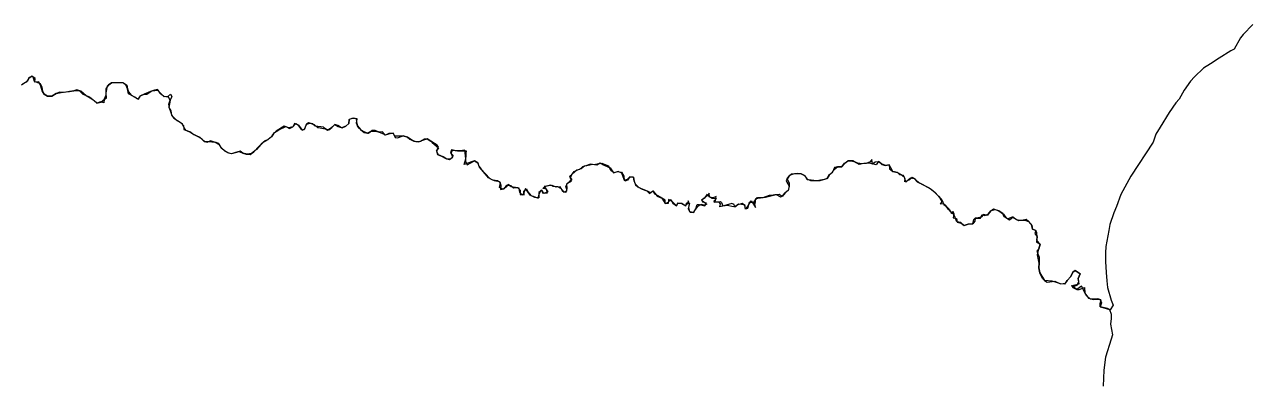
# Model space of a CAD drawing. Extents: x -74 to -34.8, y -33.8 to 5.3.
# Drawn here: x -41.56 to -40.882, y -21.34 to -21.144 of the extents above; entities that cross this region are included whole.
import ezdxf

# ---------------------------------------------------------------- set-up
doc = ezdxf.new("R2010")
doc.units = 0
doc.header["$LTSCALE"] = 2
doc.layers.add('UFEBRASIL', color=7, linetype='Continuous')

msp = doc.modelspace()

# ---------------------------------------------------------------- linework, layer by layer
at = {"layer": 'UFEBRASIL'}
for points in [[(-40.88087, -21.14386), (-40.88623, -21.14948), (-40.88768, -21.15116), (-40.89123, -21.15747), (-40.89309, -21.15841), (-40.89958, -21.16256), (-40.90426, -21.16556), (-40.90826, -21.16796), (-40.91311, -21.17276), (-40.9153, -21.17525), (-40.91883, -21.18021), (-40.92164, -21.18511), (-40.9234, -21.18715), (-40.92715, -21.19254), (-40.93216, -21.20071), (-40.93451, -21.20453), (-40.9361, -21.20903), (-40.94835, -21.22781), (-40.95381, -21.23799), (-40.95637, -21.24449), (-40.95778, -21.24806), (-40.95997, -21.25442), (-40.96061, -21.25791), (-40.96221, -21.26663), (-40.96232, -21.27012), (-40.96246, -21.27503), (-40.96197, -21.28114), (-40.9616, -21.28567), (-40.9613, -21.28942), (-40.95929, -21.29645), (-40.95813, -21.29904), (-40.95983, -21.30169), (-40.96128, -21.301), (-40.9654, -21.29996), (-40.9653, -21.29824), (-40.96475, -21.29626), (-40.96674, -21.29563), (-40.9706, -21.29573), (-40.97272, -21.29395), (-40.97382, -21.29217), (-40.97561, -21.28856), (-40.97823, -21.29046), (-40.98108, -21.28835), (-40.97922, -21.2879), (-40.97684, -21.28727), (-40.97745, -21.28429), (-40.97637, -21.28173), (-40.97916, -21.27998), (-40.98045, -21.28082), (-40.98161, -21.28321), (-40.98356, -21.28556), (-40.98495, -21.28748), (-40.9873, -21.28724), (-40.9884, -21.28697), (-40.99191, -21.28594), (-40.99601, -21.28552), (-40.99715, -21.28435), (-40.99865, -21.2812), (-40.99932, -21.27847), (-40.99907, -21.2759), (-40.99992, -21.2712), (-40.99914, -21.26788), (-40.9985, -21.26533), (-41.00036, -21.26338), (-41.00024, -21.26131), (-41.0003, -21.2592), (-41.00091, -21.25784), (-41.00282, -21.25706), (-41.00322, -21.25446), (-41.00491, -21.25283), (-41.00626, -21.25171), (-41.00797, -21.25205), (-41.01035, -21.25255), (-41.01181, -21.2517), (-41.01389, -21.25053), (-41.01644, -21.25136), (-41.01847, -21.25022), (-41.01911, -21.24836), (-41.02136, -21.24689), (-41.02312, -21.2464), (-41.02583, -21.24702), (-41.02789, -21.2496), (-41.02988, -21.24891), (-41.03109, -21.25052), (-41.0327, -21.2509), (-41.03439, -21.25095), (-41.03456, -21.25275), (-41.0358, -21.25407), (-41.03834, -21.25433), (-41.04045, -21.25507), (-41.04242, -21.2534), (-41.04458, -21.25306), (-41.04548, -21.25064), (-41.04631, -21.24904), (-41.04765, -21.24789), (-41.04918, -21.24617), (-41.0505, -21.24439), (-41.05191, -21.24308), (-41.05359, -21.24321), (-41.05272, -21.24172), (-41.05382, -21.23986), (-41.05574, -21.23764), (-41.0583, -21.23546), (-41.06015, -21.23428), (-41.06544, -21.23143), (-41.06735, -21.22967), (-41.06924, -21.22845), (-41.07076, -21.22982), (-41.07325, -21.23095), (-41.07312, -21.22928), (-41.07409, -21.22745), (-41.07605, -21.22697), (-41.07747, -21.22578), (-41.07991, -21.22511), (-41.08108, -21.22307), (-41.08191, -21.22155), (-41.08401, -21.22192), (-41.08627, -21.22087), (-41.08797, -21.21968), (-41.08919, -21.22147), (-41.09123, -21.22098), (-41.09149, -21.21861), (-41.09246, -21.21986), (-41.09474, -21.22075), (-41.09724, -21.22093), (-41.10017, -21.22035), (-41.10209, -21.21925), (-41.10461, -21.21927), (-41.10677, -21.22092), (-41.10812, -21.22253), (-41.1105, -21.22261), (-41.11218, -21.22289), (-41.11331, -21.22547), (-41.11509, -21.22728), (-41.11631, -21.22901), (-41.11796, -21.22965), (-41.12205, -21.2303), (-41.12503, -21.23001), (-41.12728, -21.22983), (-41.1285, -21.22755), (-41.13057, -21.22649), (-41.13276, -21.22625), (-41.13592, -21.2267), (-41.13748, -21.22798), (-41.13895, -21.23012), (-41.13853, -21.23114), (-41.13724, -21.23338), (-41.13777, -21.23572), (-41.13957, -21.23695), (-41.14117, -21.23905), (-41.14288, -21.23796), (-41.14522, -21.23813), (-41.14723, -21.23849), (-41.14843, -21.23844), (-41.1519, -21.23976), (-41.15597, -21.24039), (-41.15619, -21.24323), (-41.1572, -21.24259), (-41.15937, -21.24234), (-41.15976, -21.24365), (-41.16143, -21.24598), (-41.16166, -21.24418), (-41.1633, -21.24287), (-41.16566, -21.2436), (-41.16739, -21.24487), (-41.16764, -21.24335), (-41.16906, -21.24286), (-41.17334, -21.24416), (-41.17559, -21.24472), (-41.17527, -21.24308), (-41.17596, -21.24213), (-41.17882, -21.24212), (-41.17798, -21.2413), (-41.17761, -21.239), (-41.17939, -21.23968), (-41.18141, -21.23932), (-41.18156, -21.23713), (-41.18223, -21.23825), (-41.18377, -21.23964), (-41.18582, -21.24107), (-41.18453, -21.24197), (-41.18286, -21.2433), (-41.18421, -21.24379), (-41.18588, -21.24343), (-41.18795, -21.24461), (-41.18932, -21.2462), (-41.19016, -21.24813), (-41.19197, -21.24787), (-41.19298, -21.24584), (-41.19231, -21.2433), (-41.19312, -21.24133), (-41.19336, -21.24298), (-41.195, -21.24407), (-41.1966, -21.24289), (-41.19897, -21.24287), (-41.19958, -21.24416), (-41.202, -21.2418), (-41.20401, -21.24059), (-41.20413, -21.2428), (-41.20577, -21.24296), (-41.2059, -21.24097), (-41.20778, -21.23995), (-41.21119, -21.23784), (-41.21273, -21.23584), (-41.21371, -21.23706), (-41.21558, -21.23605), (-41.21748, -21.23538), (-41.22015, -21.23425), (-41.22215, -21.23235), (-41.22293, -21.23047), (-41.22332, -21.22829), (-41.22538, -21.22806), (-41.22668, -21.22993), (-41.22809, -21.23051), (-41.22902, -21.22819), (-41.22977, -21.22607), (-41.23185, -21.22512), (-41.23407, -21.22598), (-41.23586, -21.22463), (-41.23708, -21.22226), (-41.24072, -21.22068), (-41.24269, -21.22092), (-41.24508, -21.22144), (-41.24728, -21.22108), (-41.24916, -21.22191), (-41.25148, -21.22259), (-41.25321, -21.224), (-41.25463, -21.2245), (-41.25707, -21.2264), (-41.25866, -21.22804), (-41.25741, -21.22979), (-41.25851, -21.23061), (-41.26047, -21.23225), (-41.26013, -21.23459), (-41.26083, -21.23679), (-41.26235, -21.23619), (-41.26392, -21.23372), (-41.26604, -21.23377), (-41.26825, -21.23294), (-41.27039, -21.23317), (-41.27276, -21.23345), (-41.27183, -21.23481), (-41.27067, -21.2365), (-41.2729, -21.23743), (-41.27413, -21.23552), (-41.27564, -21.23687), (-41.27562, -21.2397), (-41.27786, -21.23955), (-41.28058, -21.23829), (-41.28179, -21.23642), (-41.28313, -21.2346), (-41.28377, -21.23644), (-41.28461, -21.23835), (-41.28621, -21.23672), (-41.28665, -21.23442), (-41.28866, -21.23404), (-41.29092, -21.23366), (-41.29264, -21.23242), (-41.2939, -21.23376), (-41.29557, -21.23507), (-41.29752, -21.23405), (-41.29699, -21.23142), (-41.29854, -21.23039), (-41.30106, -21.22995), (-41.30346, -21.2286), (-41.3042, -21.22778), (-41.30843, -21.22287), (-41.30949, -21.22032), (-41.31136, -21.2193), (-41.31291, -21.21989), (-41.31694, -21.22132), (-41.31612, -21.21817), (-41.31669, -21.21347), (-41.31918, -21.21373), (-41.32145, -21.2138), (-41.32398, -21.21314), (-41.32453, -21.2148), (-41.32312, -21.21667), (-41.3246, -21.21843), (-41.32664, -21.21827), (-41.32856, -21.21709), (-41.33113, -21.21597), (-41.3322, -21.2138), (-41.33127, -21.21165), (-41.33199, -21.21058), (-41.33537, -21.20847), (-41.33744, -21.20706), (-41.33896, -21.20733), (-41.34114, -21.20857), (-41.34352, -21.20882), (-41.3456, -21.20803), (-41.34835, -21.20615), (-41.35065, -21.20554), (-41.35236, -21.20569), (-41.35533, -21.20557), (-41.35621, -21.20403), (-41.35885, -21.20452), (-41.36064, -21.2051), (-41.36216, -21.20332), (-41.364, -21.20336), (-41.36614, -21.20241), (-41.36781, -21.20257), (-41.36994, -21.20422), (-41.37191, -21.20347), (-41.37392, -21.20232), (-41.37562, -21.2009), (-41.37644, -21.19853), (-41.37623, -21.19609), (-41.37824, -21.19575), (-41.38058, -21.19636), (-41.38078, -21.19864), (-41.38244, -21.20016), (-41.38488, -21.20097), (-41.38683, -21.19979), (-41.38847, -21.19912), (-41.39072, -21.20115), (-41.39253, -21.20252), (-41.39426, -21.20112), (-41.39475, -21.20073), (-41.39931, -21.20008), (-41.40093, -21.19887), (-41.40311, -21.19826), (-41.40421, -21.19896), (-41.40567, -21.20228), (-41.40692, -21.20202), (-41.40866, -21.19952), (-41.41077, -21.19861), (-41.41174, -21.20039), (-41.41387, -21.20103), (-41.41648, -21.20012), (-41.41742, -21.20061), (-41.42095, -21.2029), (-41.42248, -21.20437), (-41.42359, -21.20606), (-41.4254, -21.20757), (-41.42703, -21.20828), (-41.42923, -21.20999), (-41.43184, -21.21297), (-41.4346, -21.21521), (-41.43702, -21.21558), (-41.43936, -21.21512), (-41.4409, -21.21397), (-41.44337, -21.21469), (-41.44559, -21.2154), (-41.44769, -21.21484), (-41.4496, -21.21372), (-41.45093, -21.21244), (-41.45223, -21.21048), (-41.45498, -21.20898), (-41.45731, -21.20818), (-41.45934, -21.20908), (-41.46134, -21.20803), (-41.46293, -21.20637), (-41.46536, -21.20531), (-41.4672, -21.20426), (-41.4687, -21.20331), (-41.4707, -21.20256), (-41.47172, -21.20098), (-41.47272, -21.19896), (-41.47466, -21.19777), (-41.47561, -21.1972), (-41.47844, -21.19447), (-41.47913, -21.19214), (-41.47994, -21.1901), (-41.48034, -21.18793), (-41.47957, -21.18572), (-41.48067, -21.1836), (-41.4828, -21.18385), (-41.48444, -21.1824), (-41.48652, -21.17989), (-41.48828, -21.18012), (-41.49045, -21.18094), (-41.494, -21.18244), (-41.49601, -21.18332), (-41.49758, -21.18519), (-41.49913, -21.18408), (-41.50113, -21.183), (-41.50256, -21.18228), (-41.50311, -21.17944), (-41.50381, -21.17752), (-41.50562, -21.17613), (-41.50732, -21.17604), (-41.51207, -21.17604), (-41.51364, -21.17715), (-41.51504, -21.17941), (-41.51516, -21.18288), (-41.5161, -21.18524), (-41.51629, -21.18714), (-41.51813, -21.18661), (-41.52014, -21.18731), (-41.52165, -21.18614), (-41.52376, -21.18458), (-41.52601, -21.18325), (-41.52887, -21.18076), (-41.53116, -21.18), (-41.53278, -21.18054), (-41.53528, -21.18094), (-41.53816, -21.18139), (-41.54061, -21.18136), (-41.54263, -21.18206), (-41.54495, -21.18342), (-41.54743, -21.18347), (-41.54923, -21.18238), (-41.55033, -21.18048), (-41.55103, -21.17791), (-41.55221, -21.1756), (-41.55444, -21.17578), (-41.55424, -21.17376), (-41.55609, -21.17239), (-41.55797, -21.17398), (-41.5591, -21.17567), (-41.56094, -21.17674)], [(-41.56171, -21.17724), (-41.55984, -21.17599), (-41.5583, -21.17504), (-41.55751, -21.17308), (-41.55541, -21.17255), (-41.55476, -21.17528), (-41.55291, -21.1759), (-41.55151, -21.17659), (-41.55055, -21.17857), (-41.55012, -21.1809), (-41.54923, -21.18238), (-41.54743, -21.18347), (-41.54495, -21.18342), (-41.54263, -21.18206), (-41.53989, -21.18143), (-41.53714, -21.18107), (-41.53528, -21.18094), (-41.53278, -21.18054), (-41.52996, -21.18028), (-41.52819, -21.18208), (-41.52791, -21.18238), (-41.52421, -21.18391), (-41.52232, -21.18536), (-41.52014, -21.18731), (-41.51789, -21.18689), (-41.51651, -21.18579), (-41.51481, -21.18446), (-41.51497, -21.18205), (-41.51494, -21.18165), (-41.51416, -21.17779), (-41.51207, -21.17604), (-41.51048, -21.17592), (-41.50535, -21.17619), (-41.50347, -21.1774), (-41.50311, -21.17944), (-41.50265, -21.18106), (-41.50113, -21.183), (-41.49913, -21.18408), (-41.49708, -21.18515), (-41.49601, -21.18332), (-41.494, -21.18244), (-41.49247, -21.18248), (-41.48969, -21.18057), (-41.48628, -21.18018), (-41.48559, -21.18137), (-41.48302, -21.18356), (-41.48096, -21.18394), (-41.47936, -21.18247), (-41.47869, -21.18362), (-41.47957, -21.18572), (-41.48029, -21.18973), (-41.47915, -21.19164), (-41.47889, -21.19395), (-41.47748, -21.19575), (-41.47409, -21.1979), (-41.4722, -21.19972), (-41.47196, -21.2019), (-41.47043, -21.20251), (-41.46804, -21.20362), (-41.46655, -21.20466), (-41.46497, -21.20549), (-41.46228, -21.20693), (-41.4608, -21.20855), (-41.45847, -21.20854), (-41.45659, -21.20876), (-41.45437, -21.20897), (-41.45309, -21.20951), (-41.45177, -21.21148), (-41.4496, -21.21372), (-41.4473, -21.21485), (-41.44548, -21.21516), (-41.44337, -21.21469), (-41.44146, -21.21412), (-41.43936, -21.21512), (-41.43744, -21.21556), (-41.43525, -21.2157), (-41.43324, -21.21422), (-41.4306, -21.21144), (-41.428, -21.20893), (-41.4254, -21.20757), (-41.42318, -21.20546), (-41.42179, -21.20362), (-41.42011, -21.20258), (-41.41945, -21.20206), (-41.41552, -21.2003), (-41.41354, -21.2014), (-41.41174, -21.20039), (-41.40999, -21.1986), (-41.40866, -21.19952), (-41.40656, -21.20231), (-41.40505, -21.20149), (-41.40421, -21.19896), (-41.40214, -21.1984), (-41.39988, -21.19926), (-41.39806, -21.20077), (-41.39759, -21.20081), (-41.39393, -21.20159), (-41.39173, -21.20219), (-41.39019, -21.20079), (-41.38847, -21.19912), (-41.38659, -21.20022), (-41.38441, -21.20095), (-41.38244, -21.20016), (-41.38078, -21.19864), (-41.38058, -21.19636), (-41.37884, -21.19559), (-41.37665, -21.1958), (-41.37655, -21.1979), (-41.376, -21.19988), (-41.37438, -21.20201), (-41.37235, -21.20354), (-41.37036, -21.20403), (-41.3686, -21.20288), (-41.36588, -21.2028), (-41.364, -21.20336), (-41.36207, -21.20424), (-41.36032, -21.20498), (-41.35841, -21.20401), (-41.35621, -21.20403), (-41.35508, -21.2064), (-41.35381, -21.20648), (-41.35065, -21.20554), (-41.34835, -21.20615), (-41.34698, -21.20727), (-41.34474, -21.20833), (-41.34221, -21.20879), (-41.33989, -21.20794), (-41.33744, -21.20706), (-41.33537, -21.20847), (-41.33461, -21.20909), (-41.33119, -21.21213), (-41.3322, -21.2138), (-41.33178, -21.21574), (-41.32948, -21.21664), (-41.32745, -21.21779), (-41.32523, -21.21855), (-41.32324, -21.21723), (-41.32422, -21.21507), (-41.32346, -21.21338), (-41.32067, -21.21383), (-41.31918, -21.21373), (-41.31593, -21.21381), (-41.3161, -21.2153), (-41.31632, -21.2194), (-41.31538, -21.22158), (-41.31136, -21.2193), (-41.30949, -21.22032), (-41.30885, -21.22221), (-41.30758, -21.22391), (-41.30276, -21.22913), (-41.30041, -21.23012), (-41.2975, -21.23076), (-41.29679, -21.2327), (-41.29692, -21.23517), (-41.29464, -21.23459), (-41.29332, -21.23282), (-41.29124, -21.23291), (-41.28979, -21.23423), (-41.28748, -21.23397), (-41.2861, -21.23549), (-41.28603, -21.23783), (-41.28379, -21.23805), (-41.28406, -21.23611), (-41.28259, -21.23482), (-41.28179, -21.23642), (-41.28021, -21.23844), (-41.27879, -21.2388), (-41.276, -21.24001), (-41.27548, -21.23771), (-41.2745, -21.23533), (-41.27341, -21.23713), (-41.271, -21.23692), (-41.27145, -21.23488), (-41.27356, -21.23454), (-41.27232, -21.23339), (-41.26921, -21.23264), (-41.26787, -21.23327), (-41.26543, -21.23349), (-41.26366, -21.23432), (-41.26195, -21.23655), (-41.26004, -21.23568), (-41.26072, -21.23356), (-41.25987, -21.23167), (-41.25764, -21.23031), (-41.25823, -21.22885), (-41.25769, -21.22719), (-41.25625, -21.22515), (-41.25463, -21.2245), (-41.25228, -21.22346), (-41.25043, -21.22213), (-41.24916, -21.22191), (-41.24587, -21.22115), (-41.2437, -21.22146), (-41.24178, -21.22035), (-41.23993, -21.22158), (-41.23924, -21.22184), (-41.2362, -21.22322), (-41.23446, -21.2259), (-41.23224, -21.22524), (-41.23003, -21.22561), (-41.22879, -21.22781), (-41.22847, -21.23004), (-41.2267, -21.22939), (-41.22538, -21.22806), (-41.22332, -21.22829), (-41.22293, -21.23047), (-41.22228, -21.23259), (-41.22098, -21.23375), (-41.21864, -21.23494), (-41.21594, -21.23585), (-41.21459, -21.23734), (-41.21273, -21.23584), (-41.21152, -21.23725), (-41.21026, -21.23882), (-41.20778, -21.23995), (-41.20577, -21.24296), (-41.20426, -21.24207), (-41.20272, -21.24066), (-41.20159, -21.24269), (-41.19958, -21.24416), (-41.19876, -21.24248), (-41.1966, -21.24289), (-41.19438, -21.24411), (-41.19379, -21.24234), (-41.1924, -21.24297), (-41.19292, -21.2451), (-41.19236, -21.2474), (-41.19002, -21.2477), (-41.18888, -21.24582), (-41.18814, -21.24352), (-41.18684, -21.24336), (-41.184, -21.2441), (-41.18307, -21.24265), (-41.18509, -21.24211), (-41.18545, -21.24062), (-41.18377, -21.23964), (-41.18245, -21.23766), (-41.18161, -21.23883), (-41.17989, -21.23993), (-41.17751, -21.2401), (-41.17888, -21.24157), (-41.17882, -21.24212), (-41.17527, -21.2417), (-41.17477, -21.24226), (-41.17387, -21.24415), (-41.1714, -21.24385), (-41.16822, -21.24446), (-41.16675, -21.24426), (-41.16524, -21.24315), (-41.16204, -21.24342), (-41.16187, -21.24554), (-41.1602, -21.24538), (-41.15965, -21.24341), (-41.15824, -21.24145), (-41.15698, -21.24317), (-41.15589, -21.24508), (-41.15619, -21.24323), (-41.1566, -21.24172), (-41.15472, -21.23962), (-41.15042, -21.23943), (-41.14669, -21.23853), (-41.1445, -21.23798), (-41.14203, -21.23911), (-41.14067, -21.23819), (-41.13957, -21.23695), (-41.13746, -21.23505), (-41.13706, -21.23298), (-41.13709, -21.23168), (-41.13843, -21.22918), (-41.13697, -21.2273), (-41.13497, -21.22651), (-41.13276, -21.22625), (-41.13057, -21.22649), (-41.12888, -21.22739), (-41.12755, -21.22929), (-41.12552, -21.23011), (-41.12334, -21.23016), (-41.12007, -21.23023), (-41.11631, -21.22901), (-41.11502, -21.22685), (-41.11331, -21.22547), (-41.11249, -21.22408), (-41.1105, -21.22261), (-41.10812, -21.22253), (-41.10663, -21.22056), (-41.10461, -21.21927), (-41.10277, -21.21929), (-41.1004, -21.22007), (-41.09849, -21.22116), (-41.09602, -21.22052), (-41.09295, -21.2203), (-41.09123, -21.22098), (-41.08974, -21.21992), (-41.08797, -21.21968), (-41.08604, -21.22125), (-41.08401, -21.22192), (-41.08191, -21.22155), (-41.08177, -21.22377), (-41.07991, -21.22511), (-41.07747, -21.22578), (-41.07535, -21.22679), (-41.07378, -21.22809), (-41.07328, -21.23006), (-41.07271, -21.23082), (-41.0702, -21.22866), (-41.06808, -21.22912), (-41.06645, -21.23086), (-41.06544, -21.23143), (-41.06408, -21.23204), (-41.05932, -21.23465), (-41.05674, -21.23661), (-41.05473, -21.2388), (-41.05274, -21.24126), (-41.05182, -21.24338), (-41.05024, -21.24461), (-41.04868, -21.24621), (-41.04759, -21.24834), (-41.04671, -21.24718), (-41.04626, -21.24864), (-41.04665, -21.25078), (-41.04476, -21.25112), (-41.04438, -21.25328), (-41.04216, -21.2538), (-41.04045, -21.25507), (-41.03834, -21.25433), (-41.0358, -21.25407), (-41.0351, -21.25181), (-41.03439, -21.25095), (-41.03155, -21.25093), (-41.03061, -21.2489), (-41.02922, -21.24954), (-41.02731, -21.24871), (-41.02583, -21.24702), (-41.02438, -21.2458), (-41.02136, -21.24689), (-41.0187, -21.24881), (-41.0175, -21.25059), (-41.01544, -21.25189), (-41.01334, -21.25026), (-41.01181, -21.2517), (-41.00956, -21.25213), (-41.0069, -21.25209), (-41.00491, -21.25283), (-41.00318, -21.25505), (-41.00282, -21.25706), (-41.00091, -21.25784), (-41.00153, -21.25956), (-41.00024, -21.26131), (-41.00061, -21.26423), (-40.9985, -21.26533), (-40.99914, -21.26788), (-41.00026, -21.26934), (-40.9991, -21.2726), (-40.99907, -21.2759), (-40.99932, -21.27847), (-40.99865, -21.2812), (-40.99601, -21.28552), (-40.99468, -21.28634), (-40.99037, -21.28583), (-40.9873, -21.28724), (-40.98445, -21.28697), (-40.98356, -21.28556), (-40.98161, -21.28321), (-40.98045, -21.28082), (-40.97916, -21.27998), (-40.97637, -21.28173), (-40.97745, -21.28429), (-40.97728, -21.28623), (-40.97827, -21.28816), (-40.98079, -21.28909), (-40.97823, -21.29046), (-40.97698, -21.2904), (-40.97392, -21.28928), (-40.9738, -21.29253), (-40.97178, -21.29519), (-40.96922, -21.296), (-40.96544, -21.29581), (-40.96467, -21.29775), (-40.9654, -21.29996), (-40.96387, -21.3004), (-40.96018, -21.30156), (-40.95931, -21.30418), (-40.95924, -21.30657), (-40.95967, -21.30969), (-40.95852, -21.31558), (-40.95916, -21.31799), (-40.96235, -21.32789), (-40.96331, -21.33503), (-40.96374, -21.34397)]]:
    msp.add_lwpolyline(points, dxfattribs=at)

doc.saveas('drawing.dxf')
